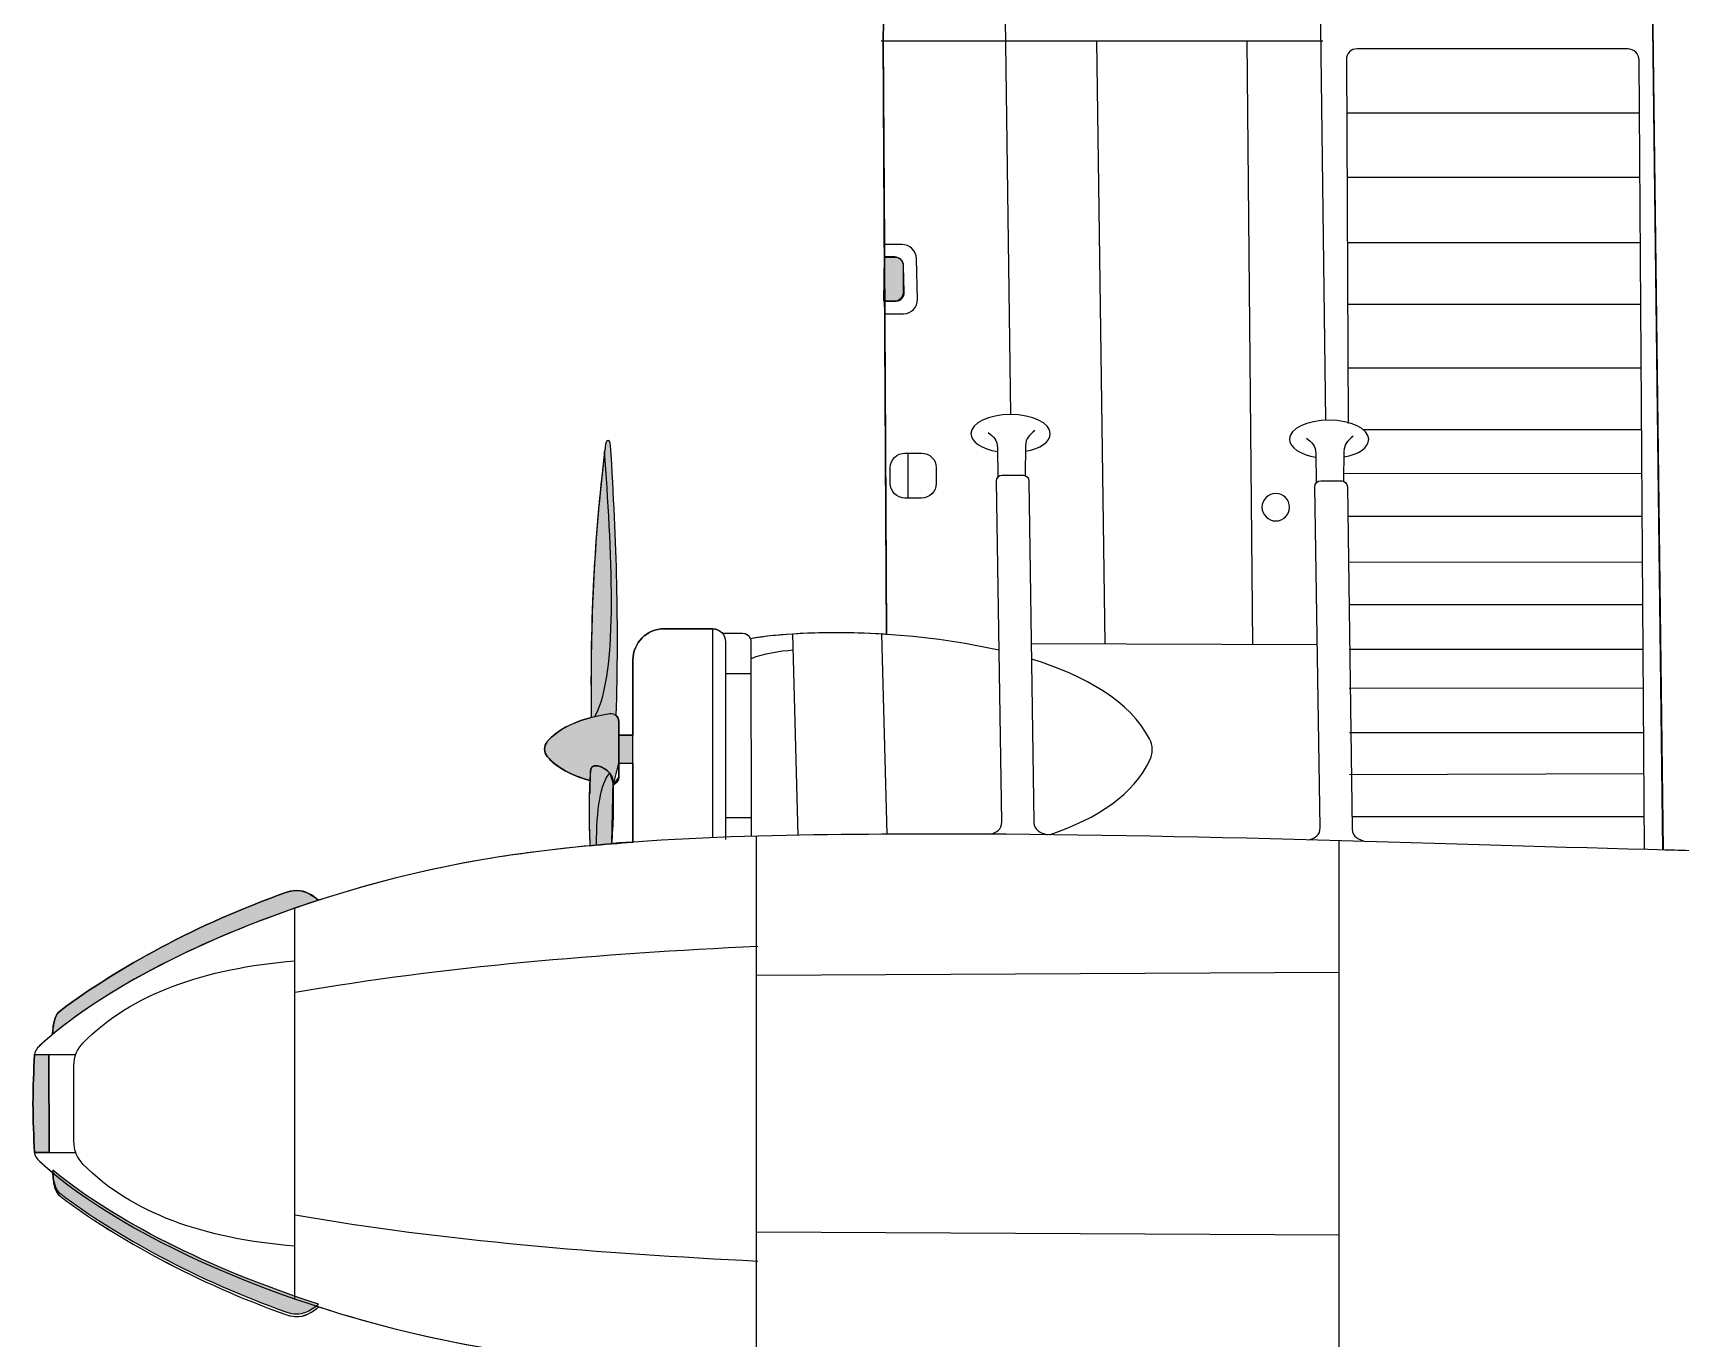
# Model space of a CAD drawing. Extents: x 65 to 351, y 40 to 244.
# Drawn here: x 213.04 to 252.03, y 119.92 to 150.81 of the extents above; entities that cross this region are included whole.
import ezdxf

# ---------------------------------------------------------------- set-up
doc = ezdxf.new("R2010")
doc.units = 0
doc.header["$MEASUREMENT"] = 0
doc.layers.add('4-VIEW', color=7, linetype='CONTINUOUS')
doc.layers.add('SOLIDS', color=7, linetype='CONTINUOUS')

msp = doc.modelspace()

# ---------------------------------------------------------------- hatches: boundary and pattern name
at = {"layer": 'SOLIDS'}
h = msp.add_hatch(color=252, dxfattribs=at)
edge = h.paths.add_edge_path()
edge.add_spline(control_points=[(233.198, 145.509), (233.198, 145.509), (233.186, 144.463), (233.186, 144.463), (233.186, 144.463), (233.441, 144.463), (233.441, 144.463), (233.552, 144.463), (233.643, 144.56), (233.643, 144.679), (233.643, 144.679), (233.643, 145.294), (233.643, 145.294), (233.643, 145.412), (233.552, 145.509), (233.441, 145.509), (233.441, 145.509), (233.198, 145.509), (233.198, 145.509)], knot_values=[0, 0, 0, 0, 1, 1, 1, 2, 2, 2, 3, 3, 3, 4, 4, 4, 5, 5, 5, 6, 6, 6, 6], degree=3, periodic=1)
h = msp.add_hatch(color=252, dxfattribs=at)
edge = h.paths.add_edge_path()
edge.add_spline(control_points=[(226.908, 133.202), (226.908, 133.202), (226.908, 133.206), (226.908, 133.206), (226.908, 133.204), (226.907, 133.203), (226.908, 133.202), (226.908, 133.202), (226.908, 133.202), (226.908, 133.202)], knot_values=[0, 0, 0, 0, 1, 1, 1, 2, 2, 2, 3, 3, 3, 3], degree=3, periodic=1)
edge = h.paths.add_edge_path()
edge.add_spline(control_points=[(226.78, 133.026), (226.78, 133.026), (226.908, 133.202), (226.908, 133.202), (226.9, 133.149), (226.884, 133.104), (226.854, 133.071), (226.844, 133.061), (226.833, 133.052), (226.82, 133.044), (226.808, 133.037), (226.795, 133.031), (226.78, 133.026), (226.78, 133.026), (226.78, 133.026), (226.78, 133.026)], knot_values=[0, 0, 0, 0, 1, 1, 1, 2, 2, 2, 3, 3, 3, 4, 4, 4, 5, 5, 5, 5], degree=3, periodic=1)
edge = h.paths.add_edge_path()
edge.add_spline(control_points=[(226.908, 133.531), (226.908, 133.412), (226.919, 133.297), (226.908, 133.206), (226.908, 133.206), (226.908, 133.531), (226.908, 133.531), (226.908, 133.531), (226.908, 133.531), (226.908, 133.531)], knot_values=[0, 0, 0, 0, 1, 1, 1, 2, 2, 2, 3, 3, 3, 3], degree=3, periodic=1)
edge = h.paths.add_edge_path()
edge.add_spline(control_points=[(226.595, 141.068), (226.612, 141.207), (226.706, 141.193), (226.715, 141.051), (226.859, 138.667), (226.915, 136.864), (226.849, 134.653), (226.884, 134.623), (226.904, 134.586), (226.906, 134.542), (226.906, 134.542), (226.908, 134.188), (226.908, 134.188), (226.908, 134.188), (226.908, 133.531), (226.908, 133.531), (226.908, 133.531), (226.78, 133.026), (226.78, 133.026), (226.78, 133.026), (226.777, 133.114), (226.777, 133.114), (226.777, 133.114), (226.775, 133.041), (226.775, 133.041), (226.775, 133.041), (226.696, 133.291), (226.696, 133.291), (226.548, 133.46), (226.25, 133.556), (226.236, 133.349), (226.236, 133.349), (226.233, 132.82), (226.233, 132.82), (226.233, 132.82), (226.212, 132.82), (226.212, 132.82), (226.215, 132.92), (226.218, 133.019), (226.223, 133.118), (225.805, 133.232), (224.888, 133.647), (225.216, 134.037), (225.437, 134.302), (225.802, 134.491), (226.258, 134.611), (226.217, 136.932), (226.344, 139.075), (226.595, 141.068)], knot_values=[0, 0, 0, 0, 1, 1, 1, 2, 2, 2, 3, 3, 3, 4, 4, 4, 5, 5, 5, 6, 6, 6, 7, 7, 7, 8, 8, 8, 9, 9, 9, 10, 10, 10, 11, 11, 11, 12, 12, 12, 13, 13, 13, 14, 14, 14, 15, 15, 15, 16, 16, 16, 16], degree=3, periodic=1)
h = msp.add_hatch(color=252, dxfattribs=at)
edge = h.paths.add_edge_path()
edge.add_spline(control_points=[(227.243, 131.658), (227.243, 131.658), (227.243, 133.531), (227.243, 133.531), (227.243, 133.531), (226.908, 133.531), (226.908, 133.531), (226.908, 133.412), (226.919, 133.297), (226.908, 133.206), (226.908, 133.206), (226.908, 133.202), (226.908, 133.202), (226.908, 133.15), (226.886, 133.104), (226.853, 133.07), (226.837, 133.054), (226.818, 133.041), (226.794, 133.031), (226.789, 133.029), (226.784, 133.028), (226.78, 133.026), (226.795, 132.543), (226.783, 132.075), (226.742, 131.624), (227.079, 131.655), (226.902, 131.633), (227.243, 131.658), (227.243, 131.658), (227.243, 131.658), (227.243, 131.658)], knot_values=[0, 0, 0, 0, 1, 1, 1, 2, 2, 2, 3, 3, 3, 4, 4, 4, 5, 5, 5, 6, 6, 6, 7, 7, 7, 8, 8, 8, 9, 9, 9, 10, 10, 10, 10], degree=3, periodic=1)
edge = h.paths.add_edge_path()
edge.add_spline(control_points=[(226.236, 133.349), (226.25, 133.556), (226.548, 133.46), (226.696, 133.291), (226.743, 133.237), (226.774, 133.175), (226.777, 133.114), (226.777, 133.114), (226.78, 133.026), (226.78, 133.026), (226.784, 133.028), (226.789, 133.03), (226.794, 133.031), (226.795, 133.032), (226.796, 133.032), (226.797, 133.033), (226.818, 133.042), (226.837, 133.054), (226.853, 133.07), (226.884, 133.103), (226.9, 133.148), (226.908, 133.202), (226.907, 133.203), (226.908, 133.204), (226.908, 133.206), (226.908, 133.206), (226.908, 133.531), (226.908, 133.531), (226.908, 133.531), (226.908, 134.188), (226.908, 134.188), (226.908, 134.188), (227.243, 134.188), (227.243, 134.188), (227.243, 134.188), (227.243, 131.658), (227.243, 131.658), (226.902, 131.633), (226.563, 131.605), (226.226, 131.573), (226.199, 132.101), (226.199, 132.612), (226.223, 133.118), (226.227, 133.195), (226.231, 133.272), (226.236, 133.349)], knot_values=[0, 0, 0, 0, 1, 1, 1, 2, 2, 2, 3, 3, 3, 4, 4, 4, 5, 5, 5, 6, 6, 6, 7, 7, 7, 8, 8, 8, 9, 9, 9, 10, 10, 10, 11, 11, 11, 12, 12, 12, 13, 13, 13, 14, 14, 14, 15, 15, 15, 15], degree=3, periodic=1)
h = msp.add_hatch(color=255, dxfattribs=at)
edge = h.paths.add_edge_path()
edge.add_spline(control_points=[(219.048, 130.471), (216.913, 129.72), (215.023, 128.668), (213.697, 127.675), (213.579, 127.587), (213.542, 127.445), (213.522, 127.299), (213.521, 127.286), (213.519, 127.273), (213.517, 127.26), (213.515, 127.214), (213.513, 127.168), (213.512, 127.122), (213.512, 127.119), (213.512, 127.115), (213.512, 127.111), (214.937, 128.297), (217.213, 129.446), (219.801, 130.284), (219.798, 130.286), (219.794, 130.289), (219.791, 130.292), (219.691, 130.368), (219.599, 130.434), (219.501, 130.474), (219.361, 130.526), (219.213, 130.529), (219.048, 130.471)], knot_values=[0, 0, 0, 0, 1, 1, 1, 2, 2, 2, 3, 3, 3, 4, 4, 4, 5, 5, 5, 6, 6, 6, 7, 7, 7, 8, 8, 8, 9, 9, 9, 9], degree=3, periodic=1)
h = msp.add_hatch(color=255, dxfattribs=at)
edge = h.paths.add_edge_path()
edge.add_spline(control_points=[(213.075, 126.632), (213.063, 126.245), (213.041, 125.858), (213.041, 125.471), (213.041, 125.084), (213.063, 124.697), (213.075, 124.31), (213.075, 124.31), (213.423, 124.31), (213.423, 124.31), (213.423, 124.31), (213.418, 126.632), (213.418, 126.632), (213.418, 126.632), (213.075, 126.632), (213.075, 126.632)], knot_values=[0, 0, 0, 0, 1, 1, 1, 2, 2, 2, 3, 3, 3, 4, 4, 4, 5, 5, 5, 5], degree=3, periodic=1)
h = msp.add_hatch(color=255, dxfattribs=at)
edge = h.paths.add_edge_path()
edge.add_spline(control_points=[(219.048, 120.535), (216.913, 121.286), (215.023, 122.338), (213.697, 123.331), (213.579, 123.419), (213.542, 123.561), (213.522, 123.707), (213.521, 123.72), (213.519, 123.733), (213.517, 123.745), (213.515, 123.792), (213.513, 123.838), (213.512, 123.883), (213.512, 123.887), (213.512, 123.891), (213.512, 123.895), (214.937, 122.709), (217.213, 121.56), (219.801, 120.722), (219.798, 120.72), (219.794, 120.717), (219.791, 120.714), (219.691, 120.637), (219.599, 120.572), (219.501, 120.532), (219.361, 120.48), (219.213, 120.477), (219.048, 120.535)], knot_values=[0, 0, 0, 0, 1, 1, 1, 2, 2, 2, 3, 3, 3, 4, 4, 4, 5, 5, 5, 6, 6, 6, 7, 7, 7, 8, 8, 8, 9, 9, 9, 9], degree=3, periodic=1)

# ---------------------------------------------------------------- linework, layer by layer
at = {"layer": '4-VIEW', "color": 7}
for points in [[(235.702, 177.458), (236.183, 141.781)], [(243.648, 141.646), (243.187, 177.51)], [(233.123, 150.623), (243.578, 150.623)], [(238.422, 136.352), (238.228, 150.623)], [(241.917, 136.344), (241.783, 150.623)], [(244.138, 148.92), (251.068, 148.92)], [(244.145, 147.399), (251.078, 147.403)], [(244.152, 145.852), (251.089, 145.852)], [(244.158, 144.394), (251.099, 144.39)], [(244.165, 142.886), (251.11, 142.886)], [(244.531, 141.424), (251.119, 141.424)], [(233.753, 140.869), (233.753, 139.802)], [(244.066, 140.384), (251.127, 140.389)], [(244.181, 139.373), (251.133, 139.373)], [(244.211, 138.283), (251.141, 138.291)], [(244.191, 137.282), (251.148, 137.282)], [(229.129, 136.708), (229.129, 131.766)], [(231.156, 131.823), (231.03, 136.585)], [(233.263, 131.844), (233.138, 136.584)], [(236.673, 136.358), (243.443, 136.337)], [(244.195, 136.226), (251.155, 136.226)], [(229.436, 135.652), (230.046, 135.652)], [(244.199, 135.306), (251.161, 135.311)], [(226.908, 134.189), (227.243, 134.189)], [(244.204, 134.255), (251.169, 134.255)], [(226.908, 133.531), (227.243, 133.531)], [(244.209, 133.259), (251.176, 133.285)], [(229.436, 132.24), (230.049, 132.24)], [(244.267, 132.264), (251.183, 132.264)], [(230.167, 119.139), (230.167, 131.804)], [(243.959, 119.251), (243.959, 131.692)], [(219.241, 120.849), (219.241, 130.094)], [(230.167, 128.51), (243.959, 128.581)], [(213.075, 126.632), (214.055, 126.632)], [(213.423, 124.31), (213.418, 126.632)], [(213.075, 124.31), (214.055, 124.31)], [(230.167, 122.437), (243.959, 122.362)]]:
    msp.add_lwpolyline(points, dxfattribs=at)
for points, knots in [([(234.172, 186.054), (234.172, 186.054), (234.185, 186.25), (234.185, 186.25), (234.257, 187.347), (235.156, 188.641), (236.249, 188.631), (236.249, 188.631), (245.043, 188.738), (245.043, 188.738), (245.254, 188.741), (245.439, 188.639), (245.571, 188.462), (245.571, 188.462), (246.746, 186.879), (246.746, 186.879), (246.834, 186.76), (246.875, 186.631), (246.893, 186.481), (246.893, 186.481), (251.381, 151.07), (251.381, 151.07), (251.386, 151.026), (251.384, 150.986), (251.385, 150.942), (251.385, 150.942), (251.631, 131.484), (251.631, 131.484)], [0, 0, 0, 0, 1, 1, 1, 2, 2, 2, 3, 3, 3, 4, 4, 4, 5, 5, 5, 6, 6, 6, 7, 7, 7, 8, 8, 8, 9, 9, 9, 9]), ([(233.248, 136.577), (233.248, 136.577), (233.169, 150.669), (233.169, 150.669), (233.167, 151.012), (233.196, 151.304), (233.205, 151.646), (233.205, 151.646), (234.117, 185.201), (234.117, 185.201)], [0, 0, 0, 0, 1, 1, 1, 2, 2, 2, 3, 3, 3, 3]), ([(251.188, 131.484), (251.188, 131.484), (251.059, 150.169), (251.059, 150.169), (251.058, 150.316), (250.938, 150.435), (250.791, 150.435), (250.791, 150.435), (244.386, 150.438), (244.386, 150.438), (244.245, 150.438), (244.131, 150.324), (244.132, 150.183), (244.132, 150.183), (244.171, 141.571), (244.171, 141.571)], [0, 0, 0, 0, 1, 1, 1, 2, 2, 2, 3, 3, 3, 4, 4, 4, 5, 5, 5, 5]), ([(233.221, 144.167), (233.221, 144.167), (233.65, 144.167), (233.65, 144.167), (233.836, 144.167), (233.984, 144.319), (233.979, 144.505), (233.979, 144.505), (233.954, 145.469), (233.954, 145.469), (233.948, 145.655), (233.793, 145.807), (233.607, 145.807), (233.607, 145.807), (233.195, 145.807), (233.195, 145.807)], [0, 0, 0, 0, 1, 1, 1, 2, 2, 2, 3, 3, 3, 4, 4, 4, 5, 5, 5, 5]), ([(233.213, 144.464), (233.213, 144.464), (233.471, 144.464), (233.471, 144.464), (233.582, 144.464), (233.67, 144.561), (233.667, 144.68), (233.667, 144.68), (233.651, 145.295), (233.651, 145.295), (233.648, 145.414), (233.554, 145.51), (233.443, 145.51), (233.443, 145.51), (233.196, 145.51), (233.196, 145.51)], [0, 0, 0, 0, 1, 1, 1, 2, 2, 2, 3, 3, 3, 4, 4, 4, 5, 5, 5, 5]), ([(236.534, 140.91), (236.895, 140.973), (237.122, 141.134), (237.122, 141.329), (237.122, 141.579), (236.702, 141.781), (236.183, 141.781), (235.664, 141.781), (235.244, 141.579), (235.244, 141.329), (235.244, 141.132), (235.507, 140.964), (235.874, 140.902)], [0, 0, 0, 0, 1, 1, 1, 2, 2, 2, 3, 3, 3, 4, 4, 4, 4]), ([(244.072, 140.776), (244.433, 140.839), (244.66, 140.999), (244.66, 141.195), (244.66, 141.445), (244.24, 141.647), (243.721, 141.647), (243.202, 141.647), (242.782, 141.445), (242.782, 141.195), (242.782, 140.998), (243.045, 140.83), (243.412, 140.768)], [0, 0, 0, 0, 1, 1, 1, 2, 2, 2, 3, 3, 3, 4, 4, 4, 4]), ([(226.848, 134.653), (226.915, 136.865), (226.859, 138.667), (226.715, 141.051), (226.706, 141.193), (226.612, 141.207), (226.595, 141.068), (226.346, 139.115), (226.218, 136.92), (226.258, 134.611)], [0, 0, 0, 0, 1, 1, 1, 2, 2, 2, 3, 3, 3, 3]), ([(235.652, 141.358), (235.779, 141.252), (235.868, 141.178), (235.871, 140.994), (235.871, 140.994), (235.881, 140.302), (235.881, 140.302)], [0, 0, 0, 0, 1, 1, 1, 2, 2, 2, 2]), ([(236.754, 141.399), (236.628, 141.294), (236.538, 141.22), (236.536, 141.036), (236.536, 141.036), (236.525, 140.343), (236.525, 140.343)], [0, 0, 0, 0, 1, 1, 1, 2, 2, 2, 2]), ([(243.191, 141.223), (243.317, 141.118), (243.406, 141.044), (243.409, 140.86), (243.409, 140.86), (243.419, 140.167), (243.419, 140.167)], [0, 0, 0, 0, 1, 1, 1, 2, 2, 2, 2]), ([(244.292, 141.265), (244.166, 141.16), (244.076, 141.085), (244.074, 140.902), (244.074, 140.902), (244.064, 140.208), (244.064, 140.208)], [0, 0, 0, 0, 1, 1, 1, 2, 2, 2, 2]), ([(233.336, 140.523), (233.336, 140.523), (233.336, 140.148), (233.336, 140.148), (233.336, 139.958), (233.492, 139.802), (233.682, 139.802), (233.682, 139.802), (234.077, 139.802), (234.077, 139.802), (234.267, 139.802), (234.423, 139.958), (234.423, 140.148), (234.423, 140.148), (234.423, 140.523), (234.423, 140.523), (234.423, 140.713), (234.267, 140.869), (234.077, 140.869), (234.077, 140.869), (233.682, 140.869), (233.682, 140.869), (233.492, 140.869), (233.336, 140.713), (233.336, 140.523), (233.336, 140.523), (233.336, 140.523), (233.336, 140.523)], [0, 0, 0, 0, 1, 1, 1, 2, 2, 2, 3, 3, 3, 4, 4, 4, 5, 5, 5, 6, 6, 6, 7, 7, 7, 8, 8, 8, 9, 9, 9, 9]), ([(235.708, 131.846), (235.855, 131.894), (235.976, 131.954), (235.973, 132.137), (235.973, 132.137), (235.846, 140.207), (235.846, 140.207), (235.845, 140.285), (235.907, 140.348), (235.986, 140.347), (235.986, 140.347), (236.479, 140.343), (236.479, 140.343), (236.555, 140.343), (236.615, 140.282), (236.616, 140.207), (236.616, 140.207), (236.733, 132.134), (236.733, 132.134), (236.736, 131.928), (236.89, 131.885), (237.047, 131.835)], [0, 0, 0, 0, 1, 1, 1, 2, 2, 2, 3, 3, 3, 4, 4, 4, 5, 5, 5, 6, 6, 6, 7, 7, 7, 7]), ([(243.246, 131.711), (243.393, 131.76), (243.514, 131.82), (243.511, 132.003), (243.511, 132.003), (243.384, 140.072), (243.384, 140.072), (243.383, 140.151), (243.446, 140.214), (243.524, 140.213), (243.524, 140.213), (244.017, 140.208), (244.017, 140.208), (244.093, 140.208), (244.154, 140.148), (244.155, 140.073), (244.155, 140.073), (244.271, 131.973), (244.271, 131.973), (244.274, 131.767), (244.428, 131.725), (244.586, 131.674)], [0, 0, 0, 0, 1, 1, 1, 2, 2, 2, 3, 3, 3, 4, 4, 4, 5, 5, 5, 6, 6, 6, 7, 7, 7, 7]), ([(242.784, 139.586), (242.784, 139.406), (242.639, 139.261), (242.459, 139.261), (242.279, 139.261), (242.134, 139.406), (242.134, 139.586), (242.134, 139.765), (242.279, 139.911), (242.459, 139.911), (242.639, 139.911), (242.784, 139.765), (242.784, 139.586), (242.784, 139.586), (242.784, 139.586), (242.784, 139.586)], [0, 0, 0, 0, 1, 1, 1, 2, 2, 2, 3, 3, 3, 4, 4, 4, 5, 5, 5, 5]), ([(227.243, 131.658), (227.243, 131.658), (227.243, 135.971), (227.243, 135.971), (227.243, 136.377), (227.574, 136.708), (227.98, 136.708), (227.98, 136.708), (229.129, 136.708), (229.129, 136.708), (229.298, 136.708), (229.436, 136.57), (229.436, 136.401), (229.436, 136.401), (229.436, 131.718), (229.436, 131.718)], [0, 0, 0, 0, 1, 1, 1, 2, 2, 2, 3, 3, 3, 4, 4, 4, 5, 5, 5, 5]), ([(230.05, 131.797), (230.05, 131.797), (230.045, 136.396), (230.045, 136.396), (230.045, 136.506), (229.95, 136.596), (229.84, 136.596), (229.84, 136.596), (229.366, 136.596), (229.366, 136.596)], [0, 0, 0, 0, 1, 1, 1, 2, 2, 2, 3, 3, 3, 3]), ([(237.102, 131.832), (238.255, 132.228), (239.099, 132.783), (239.485, 133.617), (239.559, 133.775), (239.554, 133.945), (239.473, 134.103), (239.016, 134.987), (237.949, 135.598), (236.678, 135.993)], [0, 0, 0, 0, 1, 1, 1, 2, 2, 2, 3, 3, 3, 3]), ([(226.223, 133.119), (225.783, 133.238), (225.432, 133.425), (225.216, 133.682), (225.128, 133.786), (225.128, 133.934), (225.216, 134.038), (225.504, 134.381), (226.034, 134.599), (226.695, 134.7), (226.807, 134.717), (226.908, 134.631), (226.908, 134.518), (226.908, 134.518), (226.908, 133.203), (226.908, 133.203), (226.908, 133.119), (226.853, 133.05), (226.78, 133.027)], [0, 0, 0, 0, 1, 1, 1, 2, 2, 2, 3, 3, 3, 4, 4, 4, 5, 5, 5, 6, 6, 6, 6]), ([(226.742, 131.624), (226.785, 132.103), (226.796, 132.6), (226.777, 133.114), (226.768, 133.369), (226.254, 133.621), (226.236, 133.349), (226.199, 132.766), (226.195, 132.182), (226.226, 131.573)], [0, 0, 0, 0, 1, 1, 1, 2, 2, 2, 3, 3, 3, 3]), ([(284.709, 125.371), (276.662, 122.321), (260.221, 119.666), (251.726, 119.471), (246.863, 119.359), (240.31, 119.086), (234.403, 119.095), (231.071, 119.1), (227.377, 119.121), (224.082, 119.634), (219.639, 120.325), (215.265, 122.199), (213.194, 124.109), (213.135, 124.166), (213.076, 124.247), (213.075, 124.31), (213.063, 124.698), (213.041, 125.084), (213.041, 125.471), (213.041, 125.858), (213.063, 126.246), (213.075, 126.632), (213.076, 126.694), (213.138, 126.778), (213.194, 126.834), (215.265, 128.744), (219.639, 130.617), (224.082, 131.308), (227.377, 131.822), (231.071, 131.842), (234.403, 131.848), (240.31, 131.857), (246.863, 131.584), (251.726, 131.471), (260.221, 131.277), (276.662, 128.622), (284.709, 125.572), (284.8, 125.537), (284.8, 125.406), (284.709, 125.371), (284.709, 125.371), (284.709, 125.371), (284.709, 125.371)], [0, 0, 0, 0, 1, 1, 1, 2, 2, 2, 3, 3, 3, 4, 4, 4, 5, 5, 5, 6, 6, 6, 7, 7, 7, 8, 8, 8, 9, 9, 9, 10, 10, 10, 11, 11, 11, 12, 12, 12, 13, 13, 13, 14, 14, 14, 14]), ([(213.499, 127.102), (213.526, 127.305), (213.525, 127.547), (213.697, 127.675), (215.023, 128.668), (216.913, 129.721), (219.048, 130.471), (219.307, 130.562), (219.525, 130.503), (219.734, 130.34)], [0, 0, 0, 0, 1, 1, 1, 2, 2, 2, 3, 3, 3, 3]), ([(219.243, 122.093), (217.094, 122.272), (215.371, 122.866), (214.233, 124.032), (214.085, 124.184), (214.01, 124.367), (214.01, 124.579), (214.01, 124.579), (214.01, 126.364), (214.01, 126.364), (214.01, 126.576), (214.085, 126.759), (214.233, 126.91), (215.371, 128.077), (217.094, 128.671), (219.243, 128.85)], [0, 0, 0, 0, 1, 1, 1, 2, 2, 2, 3, 3, 3, 4, 4, 4, 5, 5, 5, 5]), ([(213.499, 123.841), (213.526, 123.638), (213.525, 123.395), (213.697, 123.267), (215.023, 122.275), (216.913, 121.222), (219.048, 120.471), (219.307, 120.381), (219.525, 120.439), (219.734, 120.603)], [0, 0, 0, 0, 1, 1, 1, 2, 2, 2, 3, 3, 3, 3])]:
    msp.add_open_spline(points, degree=3, knots=knots, dxfattribs=at)
for points in [[(226.343, 134.632), (226.934, 135.696), (226.718, 138.71), (226.574, 140.903)], [(235.909, 136.199), (233.8, 136.69), (231.335, 136.697), (230.027, 136.475)], [(230.046, 136.009), (230.337, 136.123), (230.689, 136.182), (231.04, 136.211)], [(226.378, 131.593), (226.388, 132.426), (226.472, 133.057), (226.696, 133.291)], [(219.245, 128.107), (222.831, 128.727), (226.45, 129.013), (230.198, 129.199)], [(219.245, 122.836), (222.831, 122.216), (226.45, 121.93), (230.198, 121.743)]]:
    msp.add_open_spline(points, degree=3, dxfattribs=at)
at = {"layer": 'SOLIDS'}
for points, knots in [([(227.98, 136.708), (227.98, 136.708), (229.129, 136.708), (229.129, 136.708), (229.224, 136.708), (229.309, 136.664), (229.366, 136.596), (229.366, 136.596), (229.84, 136.596), (229.84, 136.596), (229.922, 136.596), (229.996, 136.546), (230.027, 136.475), (230.312, 136.523), (230.651, 136.56), (231.03, 136.585), (231.651, 136.624), (232.376, 136.627), (233.138, 136.583), (233.175, 136.58), (233.212, 136.578), (233.248, 136.576), (233.248, 136.576), (233.198, 145.509), (233.198, 145.509), (233.198, 145.509), (233.195, 145.807), (233.195, 145.807), (233.195, 145.807), (233.169, 150.622), (233.169, 150.622), (233.169, 150.622), (233.169, 150.668), (233.169, 150.668), (233.168, 150.787), (233.171, 150.9), (233.176, 151.011), (233.182, 151.144), (233.19, 151.274), (233.196, 151.409), (233.2, 151.486), (233.203, 151.565), (233.205, 151.646), (233.205, 151.646), (234.119, 185.231), (234.119, 185.231), (234.119, 185.231), (233.947, 185.231), (233.947, 185.231), (233.871, 185.231), (233.808, 185.293), (233.806, 185.369), (233.806, 185.369), (233.79, 185.946), (233.79, 185.946), (233.788, 186.022), (233.849, 186.084), (233.925, 186.084), (233.925, 186.084), (234.174, 186.084), (234.174, 186.084), (234.174, 186.084), (234.185, 186.25), (234.185, 186.25), (234.221, 186.801), (234.466, 187.401), (234.838, 187.861), (235.208, 188.317), (235.705, 188.635), (236.249, 188.63), (236.249, 188.63), (245.043, 188.738), (245.043, 188.738), (245.132, 188.739), (245.216, 188.721), (245.293, 188.687), (245.315, 188.678), (245.336, 188.668), (245.356, 188.656), (245.356, 188.656), (245.624, 188.656), (245.624, 188.656), (245.688, 188.656), (245.743, 188.629), (245.784, 188.578), (245.784, 188.578), (246.792, 187.319), (246.792, 187.319), (246.845, 187.254), (246.837, 187.176), (246.813, 187.097), (246.813, 187.097), (246.746, 186.878), (246.746, 186.878), (246.834, 186.76), (246.875, 186.631), (246.893, 186.481), (246.893, 186.481), (246.91, 186.35), (246.91, 186.35), (246.91, 186.35), (251.381, 151.07), (251.381, 151.07), (251.384, 151.047), (251.384, 151.025), (251.384, 151.003), (251.385, 150.983), (251.384, 150.963), (251.385, 150.942), (251.385, 150.942), (251.623, 131.473), (251.623, 131.473), (251.657, 131.473), (251.692, 131.472), (251.726, 131.471), (251.955, 131.466), (252.189, 131.459), (252.429, 131.45), (255.319, 131.345), (258.997, 130.986), (262.909, 130.445), (268.095, 129.728), (273.688, 128.691), (278.391, 127.496), (278.391, 127.496), (280.35, 136.781), (280.35, 136.781), (280.508, 137.526), (280.824, 138.176), (281.287, 138.712), (281.617, 139.094), (282.021, 139.419), (282.495, 139.681), (283.171, 140.053), (283.901, 140.225), (284.616, 140.222), (286.739, 140.213), (288.72, 138.662), (288.685, 136.25), (288.685, 136.25), (288.629, 132.425), (288.629, 132.425), (288.629, 132.425), (288.583, 129.235), (288.583, 129.235), (288.578, 128.864), (288.395, 128.548), (288.077, 128.356), (288.077, 128.356), (283.934, 125.855), (283.934, 125.855), (284.2, 125.761), (284.458, 125.666), (284.709, 125.572), (284.8, 125.537), (284.8, 125.405), (284.709, 125.37), (284.464, 125.278), (284.212, 125.185), (283.952, 125.094), (283.952, 125.094), (288.077, 122.586), (288.077, 122.586), (288.394, 122.394), (288.578, 122.079), (288.583, 121.707), (288.583, 121.707), (288.629, 118.517), (288.629, 118.517), (288.629, 118.517), (288.685, 114.692), (288.685, 114.692), (288.72, 112.28), (286.739, 110.729), (284.616, 110.72), (283.901, 110.717), (283.171, 110.889), (282.495, 111.262), (282.021, 111.524), (281.617, 111.848), (281.287, 112.23), (280.824, 112.767), (280.508, 113.416), (280.35, 114.161), (280.35, 114.161), (278.391, 123.446), (278.391, 123.446), (273.688, 122.252), (268.095, 121.214), (262.909, 120.497), (258.997, 119.956), (255.319, 119.598), (252.429, 119.492), (252.189, 119.483), (251.955, 119.476), (251.726, 119.471), (251.692, 119.47), (251.659, 119.469), (251.625, 119.469), (251.625, 119.469), (251.385, 100), (251.385, 100), (251.384, 99.979), (251.385, 99.959), (251.384, 99.939), (251.384, 99.917), (251.384, 99.895), (251.381, 99.872), (251.381, 99.872), (246.91, 64.592), (246.91, 64.592), (246.91, 64.592), (246.893, 64.462), (246.893, 64.462), (246.875, 64.311), (246.834, 64.182), (246.746, 64.063), (246.746, 64.063), (246.813, 63.845), (246.813, 63.845), (246.837, 63.766), (246.845, 63.688), (246.792, 63.622), (246.792, 63.622), (245.784, 62.363), (245.784, 62.363), (245.743, 62.313), (245.688, 62.286), (245.624, 62.286), (245.624, 62.286), (245.356, 62.286), (245.356, 62.286), (245.336, 62.274), (245.315, 62.264), (245.293, 62.255), (245.216, 62.221), (245.132, 62.203), (245.043, 62.204), (245.043, 62.204), (236.249, 62.312), (236.249, 62.312), (235.705, 62.307), (235.208, 62.625), (234.839, 63.081), (234.466, 63.541), (234.221, 64.141), (234.185, 64.692), (234.185, 64.692), (234.174, 64.858), (234.174, 64.858), (234.174, 64.858), (233.925, 64.858), (233.925, 64.858), (233.849, 64.858), (233.788, 64.92), (233.79, 64.996), (233.79, 64.996), (233.806, 65.573), (233.806, 65.573), (233.808, 65.649), (233.871, 65.711), (233.947, 65.711), (233.947, 65.711), (234.12, 65.711), (234.12, 65.711), (234.12, 65.711), (233.205, 99.296), (233.205, 99.296), (233.203, 99.378), (233.2, 99.456), (233.196, 99.533), (233.19, 99.668), (233.182, 99.798), (233.176, 99.931), (233.171, 100.042), (233.168, 100.154), (233.169, 100.273), (233.169, 100.273), (233.169, 100.319), (233.169, 100.319), (233.169, 100.319), (233.195, 105.135), (233.195, 105.135), (233.195, 105.135), (233.198, 105.433), (233.198, 105.433), (233.198, 105.433), (233.248, 114.365), (233.248, 114.365), (233.212, 114.364), (233.175, 114.362), (233.138, 114.359), (232.376, 114.315), (231.65, 114.318), (231.03, 114.358), (230.651, 114.382), (230.312, 114.419), (230.028, 114.467), (229.995, 114.396), (229.922, 114.346), (229.84, 114.346), (229.84, 114.346), (229.366, 114.346), (229.366, 114.346), (229.31, 114.278), (229.224, 114.234), (229.129, 114.234), (229.129, 114.234), (227.98, 114.234), (227.98, 114.234), (227.574, 114.234), (227.243, 114.565), (227.243, 114.971), (227.243, 114.971), (227.243, 116.754), (227.243, 116.754), (227.243, 116.754), (226.908, 116.754), (226.908, 116.754), (226.908, 116.754), (226.908, 116.425), (226.908, 116.425), (226.908, 116.37), (226.885, 116.323), (226.848, 116.289), (226.915, 114.078), (226.859, 112.275), (226.715, 109.891), (226.706, 109.749), (226.612, 109.735), (226.595, 109.873), (226.588, 109.929), (226.581, 109.984), (226.574, 110.039), (226.574, 110.039), (226.574, 110.04), (226.574, 110.04), (226.339, 111.953), (226.219, 114.088), (226.258, 116.332), (225.802, 116.451), (225.437, 116.641), (225.216, 116.904), (225.128, 117.009), (225.128, 117.156), (225.216, 117.26), (225.432, 117.518), (225.783, 117.704), (226.223, 117.824), (226.199, 118.33), (226.199, 118.841), (226.226, 119.369), (225.498, 119.438), (224.781, 119.524), (224.082, 119.633), (222.622, 119.861), (221.17, 120.216), (219.804, 120.658), (219.731, 120.603), (219.632, 120.531), (219.602, 120.515), (219.432, 120.421), (219.253, 120.399), (219.048, 120.471), (216.913, 121.222), (215.023, 122.274), (213.697, 123.267), (213.559, 123.369), (213.533, 123.545), (213.514, 123.715), (213.511, 123.739), (213.508, 123.789), (213.506, 123.836), (213.397, 123.927), (213.293, 124.018), (213.194, 124.109), (213.135, 124.166), (213.076, 124.247), (213.075, 124.31), (213.063, 124.697), (213.041, 125.084), (213.041, 125.471), (213.041, 125.858), (213.063, 126.245), (213.075, 126.632), (213.076, 126.693), (213.138, 126.778), (213.194, 126.833), (213.294, 126.926), (213.4, 127.019), (213.512, 127.111), (213.513, 127.172), (213.514, 127.234), (213.517, 127.26), (213.537, 127.419), (213.568, 127.579), (213.697, 127.675), (215.023, 128.668), (216.913, 129.72), (219.048, 130.471), (219.265, 130.547), (219.454, 130.518), (219.633, 130.41), (219.652, 130.398), (219.731, 130.338), (219.801, 130.284), (221.168, 130.726), (222.621, 131.081), (224.082, 131.308), (224.781, 131.417), (225.498, 131.504), (226.226, 131.573), (226.199, 132.101), (226.199, 132.612), (226.223, 133.118), (225.783, 133.238), (225.432, 133.425), (225.216, 133.682), (225.128, 133.785), (225.128, 133.934), (225.216, 134.037), (225.437, 134.302), (225.802, 134.491), (226.258, 134.611), (226.219, 136.855), (226.339, 138.991), (226.574, 140.903), (226.581, 140.958), (226.588, 141.013), (226.595, 141.068), (226.612, 141.207), (226.706, 141.193), (226.715, 141.051), (226.859, 138.667), (226.915, 136.864), (226.849, 134.653), (226.885, 134.62), (226.908, 134.572), (226.908, 134.518), (226.908, 134.518), (226.908, 134.188), (226.908, 134.188), (226.908, 134.188), (227.243, 134.188), (227.243, 134.188), (227.243, 134.188), (227.243, 135.971), (227.243, 135.971), (227.243, 136.377), (227.574, 136.708), (227.98, 136.708), (227.98, 136.708), (227.98, 136.708), (227.98, 136.708)], [0, 0, 0, 0, 1, 1, 1, 2, 2, 2, 3, 3, 3, 4, 4, 4, 5, 5, 5, 6, 6, 6, 7, 7, 7, 8, 8, 8, 9, 9, 9, 10, 10, 10, 11, 11, 11, 12, 12, 12, 13, 13, 13, 14, 14, 14, 15, 15, 15, 16, 16, 16, 17, 17, 17, 18, 18, 18, 19, 19, 19, 20, 20, 20, 21, 21, 21, 22, 22, 22, 23, 23, 23, 24, 24, 24, 25, 25, 25, 26, 26, 26, 27, 27, 27, 28, 28, 28, 29, 29, 29, 30, 30, 30, 31, 31, 31, 32, 32, 32, 33, 33, 33, 34, 34, 34, 35, 35, 35, 36, 36, 36, 37, 37, 37, 38, 38, 38, 39, 39, 39, 40, 40, 40, 41, 41, 41, 42, 42, 42, 43, 43, 43, 44, 44, 44, 45, 45, 45, 46, 46, 46, 47, 47, 47, 48, 48, 48, 49, 49, 49, 50, 50, 50, 51, 51, 51, 52, 52, 52, 53, 53, 53, 54, 54, 54, 55, 55, 55, 56, 56, 56, 57, 57, 57, 58, 58, 58, 59, 59, 59, 60, 60, 60, 61, 61, 61, 62, 62, 62, 63, 63, 63, 64, 64, 64, 65, 65, 65, 66, 66, 66, 67, 67, 67, 68, 68, 68, 69, 69, 69, 70, 70, 70, 71, 71, 71, 72, 72, 72, 73, 73, 73, 74, 74, 74, 75, 75, 75, 76, 76, 76, 77, 77, 77, 78, 78, 78, 79, 79, 79, 80, 80, 80, 81, 81, 81, 82, 82, 82, 83, 83, 83, 84, 84, 84, 85, 85, 85, 86, 86, 86, 87, 87, 87, 88, 88, 88, 89, 89, 89, 90, 90, 90, 91, 91, 91, 92, 92, 92, 93, 93, 93, 94, 94, 94, 95, 95, 95, 96, 96, 96, 97, 97, 97, 98, 98, 98, 99, 99, 99, 100, 100, 100, 101, 101, 101, 102, 102, 102, 103, 103, 103, 104, 104, 104, 105, 105, 105, 106, 106, 106, 107, 107, 107, 108, 108, 108, 109, 109, 109, 110, 110, 110, 111, 111, 111, 112, 112, 112, 113, 113, 113, 114, 114, 114, 115, 115, 115, 116, 116, 116, 117, 117, 117, 118, 118, 118, 119, 119, 119, 120, 120, 120, 121, 121, 121, 122, 122, 122, 123, 123, 123, 124, 124, 124, 125, 125, 125, 126, 126, 126, 127, 127, 127, 128, 128, 128, 129, 129, 129, 130, 130, 130, 131, 131, 131, 132, 132, 132, 133, 133, 133, 134, 134, 134, 135, 135, 135, 136, 136, 136, 137, 137, 137, 138, 138, 138, 139, 139, 139, 140, 140, 140, 141, 141, 141, 142, 142, 142, 143, 143, 143, 144, 144, 144, 145, 145, 145, 146, 146, 146, 147, 147, 147, 148, 148, 148, 149, 149, 149, 150, 150, 150, 151, 151, 151, 151]), ([(233.198, 145.509), (233.198, 145.509), (233.186, 144.463), (233.186, 144.463), (233.186, 144.463), (233.441, 144.463), (233.441, 144.463), (233.552, 144.463), (233.643, 144.56), (233.643, 144.679), (233.643, 144.679), (233.643, 145.294), (233.643, 145.294), (233.643, 145.412), (233.552, 145.509), (233.441, 145.509), (233.441, 145.509), (233.198, 145.509), (233.198, 145.509)], [0, 0, 0, 0, 1, 1, 1, 2, 2, 2, 3, 3, 3, 4, 4, 4, 5, 5, 5, 6, 6, 6, 6]), ([(226.595, 141.068), (226.612, 141.207), (226.706, 141.193), (226.715, 141.051), (226.859, 138.667), (226.915, 136.864), (226.849, 134.653), (226.884, 134.623), (226.904, 134.586), (226.906, 134.542), (226.906, 134.542), (226.908, 134.188), (226.908, 134.188), (226.908, 134.188), (226.908, 133.531), (226.908, 133.531), (226.908, 133.531), (226.78, 133.026), (226.78, 133.026), (226.78, 133.026), (226.777, 133.114), (226.777, 133.114), (226.777, 133.114), (226.775, 133.041), (226.775, 133.041), (226.775, 133.041), (226.696, 133.291), (226.696, 133.291), (226.548, 133.46), (226.25, 133.556), (226.236, 133.349), (226.236, 133.349), (226.233, 132.82), (226.233, 132.82), (226.233, 132.82), (226.212, 132.82), (226.212, 132.82), (226.215, 132.92), (226.218, 133.019), (226.223, 133.118), (225.805, 133.232), (224.888, 133.647), (225.216, 134.037), (225.437, 134.302), (225.802, 134.491), (226.258, 134.611), (226.217, 136.932), (226.344, 139.075), (226.595, 141.068)], [0, 0, 0, 0, 1, 1, 1, 2, 2, 2, 3, 3, 3, 4, 4, 4, 5, 5, 5, 6, 6, 6, 7, 7, 7, 8, 8, 8, 9, 9, 9, 10, 10, 10, 11, 11, 11, 12, 12, 12, 13, 13, 13, 14, 14, 14, 15, 15, 15, 16, 16, 16, 16]), ([(226.236, 133.349), (226.25, 133.556), (226.548, 133.46), (226.696, 133.291), (226.743, 133.237), (226.774, 133.175), (226.777, 133.114), (226.777, 133.114), (226.78, 133.026), (226.78, 133.026), (226.784, 133.028), (226.789, 133.03), (226.794, 133.031), (226.795, 133.032), (226.796, 133.032), (226.797, 133.033), (226.818, 133.042), (226.837, 133.054), (226.853, 133.07), (226.884, 133.103), (226.9, 133.148), (226.908, 133.202), (226.907, 133.203), (226.908, 133.204), (226.908, 133.206), (226.908, 133.206), (226.908, 133.531), (226.908, 133.531), (226.908, 133.531), (226.908, 134.188), (226.908, 134.188), (226.908, 134.188), (227.243, 134.188), (227.243, 134.188), (227.243, 134.188), (227.243, 131.658), (227.243, 131.658), (226.902, 131.633), (226.563, 131.605), (226.226, 131.573), (226.199, 132.101), (226.199, 132.612), (226.223, 133.118), (226.227, 133.195), (226.231, 133.272), (226.236, 133.349)], [0, 0, 0, 0, 1, 1, 1, 2, 2, 2, 3, 3, 3, 4, 4, 4, 5, 5, 5, 6, 6, 6, 7, 7, 7, 8, 8, 8, 9, 9, 9, 10, 10, 10, 11, 11, 11, 12, 12, 12, 13, 13, 13, 14, 14, 14, 15, 15, 15, 15]), ([(226.742, 131.624), (227.079, 131.655), (226.902, 131.633), (227.243, 131.658), (227.243, 131.658), (227.243, 133.531), (227.243, 133.531), (227.243, 133.531), (226.908, 133.531), (226.908, 133.531), (226.908, 133.531), (226.908, 133.202), (226.908, 133.202), (226.908, 133.118), (226.853, 133.05), (226.78, 133.026), (226.779, 133.055), (226.778, 133.085), (226.777, 133.114), (226.777, 133.114), (226.742, 131.624), (226.742, 131.624), (226.742, 131.624), (226.742, 131.624), (226.742, 131.624)], [0, 0, 0, 0, 1, 1, 1, 2, 2, 2, 3, 3, 3, 4, 4, 4, 5, 5, 5, 6, 6, 6, 7, 7, 7, 8, 8, 8, 8]), ([(227.243, 131.658), (227.243, 131.658), (227.243, 133.531), (227.243, 133.531), (227.243, 133.531), (226.908, 133.531), (226.908, 133.531), (226.908, 133.412), (226.919, 133.297), (226.908, 133.206), (226.908, 133.206), (226.908, 133.202), (226.908, 133.202), (226.908, 133.15), (226.886, 133.104), (226.853, 133.07), (226.837, 133.054), (226.818, 133.041), (226.794, 133.031), (226.789, 133.029), (226.784, 133.028), (226.78, 133.026), (226.795, 132.543), (226.783, 132.075), (226.742, 131.624), (227.079, 131.655), (226.902, 131.633), (227.243, 131.658), (227.243, 131.658), (227.243, 131.658), (227.243, 131.658)], [0, 0, 0, 0, 1, 1, 1, 2, 2, 2, 3, 3, 3, 4, 4, 4, 5, 5, 5, 6, 6, 6, 7, 7, 7, 8, 8, 8, 9, 9, 9, 10, 10, 10, 10]), ([(226.908, 133.531), (226.908, 133.412), (226.919, 133.297), (226.908, 133.206), (226.908, 133.206), (226.908, 133.531), (226.908, 133.531), (226.908, 133.531), (226.908, 133.531), (226.908, 133.531)], [0, 0, 0, 0, 1, 1, 1, 2, 2, 2, 3, 3, 3, 3]), ([(226.78, 133.026), (226.78, 133.026), (226.908, 133.202), (226.908, 133.202), (226.9, 133.149), (226.884, 133.104), (226.854, 133.071), (226.844, 133.061), (226.833, 133.052), (226.82, 133.044), (226.808, 133.037), (226.795, 133.031), (226.78, 133.026), (226.78, 133.026), (226.78, 133.026), (226.78, 133.026)], [0, 0, 0, 0, 1, 1, 1, 2, 2, 2, 3, 3, 3, 4, 4, 4, 5, 5, 5, 5]), ([(226.908, 133.202), (226.908, 133.202), (226.908, 133.206), (226.908, 133.206), (226.908, 133.204), (226.907, 133.203), (226.908, 133.202), (226.908, 133.202), (226.908, 133.202), (226.908, 133.202)], [0, 0, 0, 0, 1, 1, 1, 2, 2, 2, 3, 3, 3, 3]), ([(219.048, 130.471), (216.913, 129.72), (215.023, 128.668), (213.697, 127.675), (213.579, 127.587), (213.542, 127.445), (213.522, 127.299), (213.521, 127.286), (213.519, 127.273), (213.517, 127.26), (213.515, 127.214), (213.513, 127.168), (213.512, 127.122), (213.512, 127.119), (213.512, 127.115), (213.512, 127.111), (214.937, 128.297), (217.213, 129.446), (219.801, 130.284), (219.798, 130.286), (219.794, 130.289), (219.791, 130.292), (219.691, 130.368), (219.599, 130.434), (219.501, 130.474), (219.361, 130.526), (219.213, 130.529), (219.048, 130.471)], [0, 0, 0, 0, 1, 1, 1, 2, 2, 2, 3, 3, 3, 4, 4, 4, 5, 5, 5, 6, 6, 6, 7, 7, 7, 8, 8, 8, 9, 9, 9, 9]), ([(213.075, 126.632), (213.063, 126.245), (213.041, 125.858), (213.041, 125.471), (213.041, 125.084), (213.063, 124.697), (213.075, 124.31), (213.075, 124.31), (213.423, 124.31), (213.423, 124.31), (213.423, 124.31), (213.418, 126.632), (213.418, 126.632), (213.418, 126.632), (213.075, 126.632), (213.075, 126.632)], [0, 0, 0, 0, 1, 1, 1, 2, 2, 2, 3, 3, 3, 4, 4, 4, 5, 5, 5, 5]), ([(219.048, 120.535), (216.913, 121.286), (215.023, 122.338), (213.697, 123.331), (213.579, 123.419), (213.542, 123.561), (213.522, 123.707), (213.521, 123.72), (213.519, 123.733), (213.517, 123.745), (213.515, 123.792), (213.513, 123.838), (213.512, 123.883), (213.512, 123.887), (213.512, 123.891), (213.512, 123.895), (214.937, 122.709), (217.213, 121.56), (219.801, 120.722), (219.798, 120.72), (219.794, 120.717), (219.791, 120.714), (219.691, 120.637), (219.599, 120.572), (219.501, 120.532), (219.361, 120.48), (219.213, 120.477), (219.048, 120.535)], [0, 0, 0, 0, 1, 1, 1, 2, 2, 2, 3, 3, 3, 4, 4, 4, 5, 5, 5, 6, 6, 6, 7, 7, 7, 8, 8, 8, 9, 9, 9, 9])]:
    msp.add_open_spline(points, degree=3, knots=knots, dxfattribs=at)

doc.saveas('drawing.dxf')
